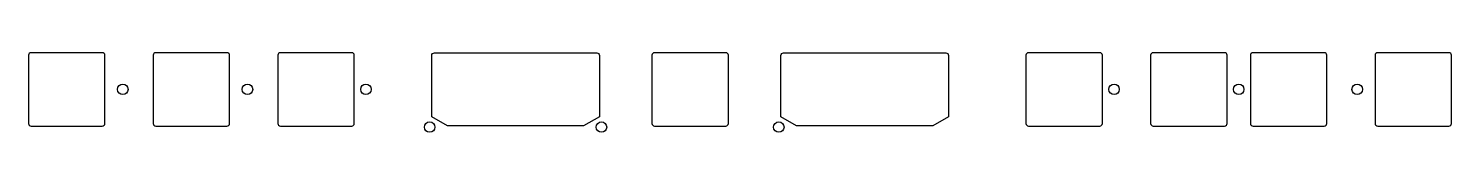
# Model space of a CAD drawing. Header units: millimetres. Extents: x -3 to 269, y -84 to -69.
import ezdxf

# ---------------------------------------------------------------- set-up
doc = ezdxf.new("R2010")
doc.units = ezdxf.units.MM
doc.header["$MEASUREMENT"] = 0

msp = doc.modelspace()

# ---------------------------------------------------------------- linework, layer by layer
for points in [[(-2.0375, -69.2, 0.41421239), (-2.5375, -69.7), (-2.5375, -82.7, 0.41421239), (-2.0375, -83.2), (11.5625, -83.2, 0.41421356), (12.0625, -82.7), (12.0625, -69.7, 0.41421356), (11.5625, -69.2)], [(35.875, -82.7), (35.875, -69.7, 0.41421356), (35.375, -69.2), (21.775, -69.2, 0.41421239), (21.275, -69.7), (21.275, -82.7, 0.41421239), (21.775, -83.2), (35.375, -83.2, 0.41421356)], [(45.0875, -82.7, 0.41421239), (45.5875, -83.2), (59.1875, -83.2, 0.41421356), (59.6875, -82.7), (59.6875, -69.7, 0.41421356), (59.1875, -69.2), (45.5875, -69.2, 0.41421239), (45.0875, -69.7)], [(74.9875, -69.225), (105.9875, -69.225, -0.41421356), (106.4875, -69.725), (106.4875, -81.443), (103.4875, -83.175), (77.4875, -83.175), (74.4875, -81.443), (74.4875, -69.725, -0.41421239)], [(117.025, -69.2, 0.41421239), (116.525, -69.7), (116.525, -82.7, 0.41421239), (117.025, -83.2), (130.625, -83.2, 0.41421356), (131.125, -82.7), (131.125, -69.7, 0.41421356), (130.625, -69.2)], [(173.1625, -81.443), (170.1625, -83.175), (144.1625, -83.175), (141.1625, -81.443), (141.1625, -69.725, -0.41421239), (141.6625, -69.225), (172.6625, -69.225, -0.41421356), (173.1625, -69.725)], [(188.4625, -83.2), (202.0625, -83.2, 0.41421356), (202.5625, -82.7), (202.5625, -69.7, 0.41421356), (202.0625, -69.2), (188.4625, -69.2, 0.41421239), (187.9625, -69.7), (187.9625, -82.7, 0.41421239)], [(226.375, -82.7), (226.375, -69.7, 0.41421356), (225.875, -69.2), (212.275, -69.2, 0.41421239), (211.775, -69.7), (211.775, -82.7, 0.41421239), (212.275, -83.2), (225.875, -83.2, 0.41421356)], [(244.925, -69.2), (231.325, -69.2, 0.41421239), (230.825, -69.7), (230.825, -82.7, 0.41421239), (231.325, -83.2), (244.925, -83.2, 0.41421356), (245.425, -82.7), (245.425, -69.7, 0.41421356)], [(268.7375, -83.2, 0.41421356), (269.2375, -82.7), (269.2375, -69.7, 0.41421356), (268.7375, -69.2), (255.1375, -69.2, 0.41421239), (254.6375, -69.7), (254.6375, -82.7, 0.41421239), (255.1375, -83.2)]]:
    msp.add_lwpolyline(points, format="xyb", close=True)
for centre in [(15.4781, -76.2), (39.2906, -76.2), (61.9125, -76.2), (204.7875, -76.2), (228.6, -76.2), (251.2219, -76.2), (74.0875, -83.4), (106.8875, -83.4), (140.7625, -83.4)]:
    msp.add_circle(centre, 1)

doc.saveas('drawing.dxf')
